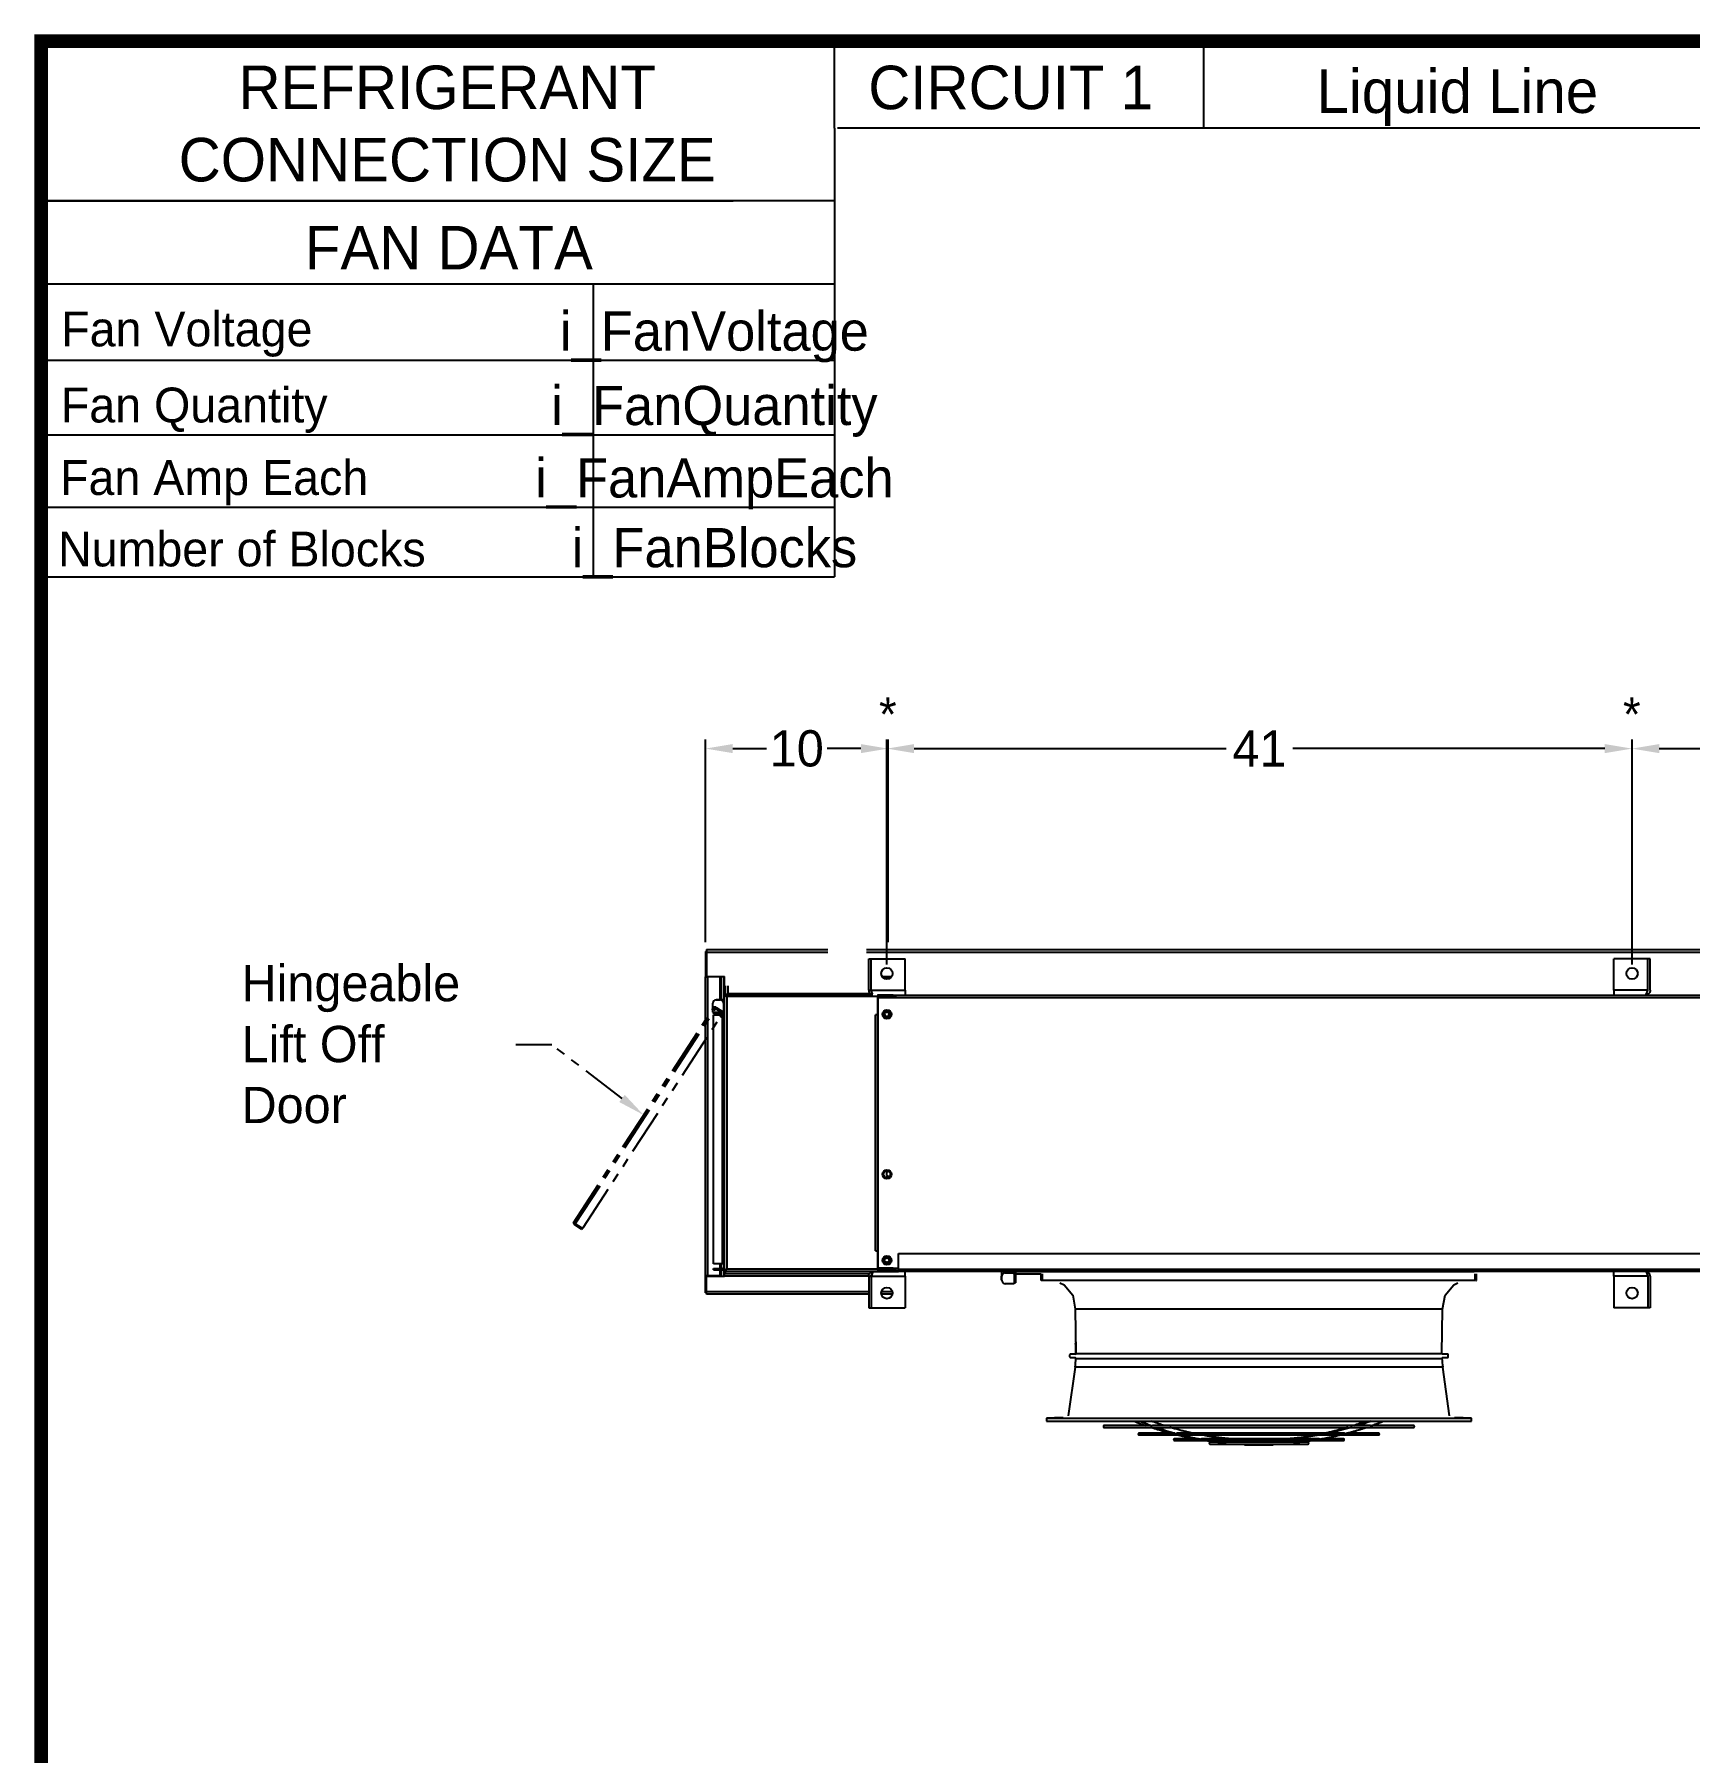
# Model space of a CAD drawing. Header units: inches. Extents: x 908 to 1218, y 494 to 690.
# Drawn here: x 912.7 to 1003.9, y 591.9 to 686.6 of the extents above; entities that cross this region are included whole.
import ezdxf
from ezdxf.enums import TextEntityAlignment as Align

# ---------------------------------------------------------------- set-up
doc = ezdxf.new("R2010")
doc.units = ezdxf.units.IN
doc.header["$MEASUREMENT"] = 0
doc.header["$PDSIZE"] = -1
doc.linetypes.add('PHANTOM', pattern=[0.5, 0.25, -0.05, 0.05, -0.05, 0.05, -0.05])
for name, color, linetype in [('C1EFD', 7, 'Continuous'), ('C1RC', 7, 'Continuous'), ('Hingeable', 7, 'PHANTOM')]:
    doc.layers.add(name, color=color, linetype=linetype)
doc.dimstyles.new('RAE Solutions', dxfattribs={"dimtxt": 2, "dimasz": 1.5, "dimexe": 0.5, "dimexo": 0.5, "dimgap": 0.5, "dimtad": 0, "dimtih": 1, "dimtoh": 1, "dimdec": 3, "dimrnd": 0.125, "dimzin": 1, "dimdsep": 46, "dimlunit": 5, "dimtxsty": 'Standard', "dimcen": 0.09, "dimadec": 0, "dimazin": 0, "dimtfac": 1, "dimtdec": 3, "dimtofl": 0, "dimtmove": 0, "dimatfit": 3, "dimfxl": 1, "dimtolj": 1, "dimtzin": 1, "dimarcsym": 0})

# ---------------------------------------------------------------- blocks, each defined once
blk = doc.blocks.new('*D206')
at = {"color": 0, "lineweight": -2}
for p, q in [((949.653, 636.556), (949.653, 647.733)), ((951.153, 647.233), (953.016, 647.233)), ((958.212, 647.233), (956.349, 647.233)), ((959.712, 636.556), (959.712, 647.733))]:
    blk.add_line(p, q, dxfattribs=at)
at = {"color": 0}
for points in [[(951.153, 647.483), (951.153, 646.983), (949.653, 647.233)], [(958.212, 647.483), (958.212, 646.983), (959.712, 647.233)]]:
    blk.add_solid(points, dxfattribs=at)
at = {"layer": 'Defpoints', "color": 0}
for p in [(959.712, 647.233), (949.653, 636.056), (959.712, 636.056)]:
    blk.add_point(p, dxfattribs=at)
at = {"color": 0, "insert": (954.682, 647.233), "char_height": 2, "attachment_point": 5}
blk.add_mtext('\\A1;10', dxfattribs=at)
blk = doc.blocks.new('*D207')
at = {"color": 0, "lineweight": -2}
for p, q in [((959.648, 635.337), (959.648, 647.733)), ((961.148, 647.233), (978.346, 647.233)), ((999.211, 647.233), (982.013, 647.233)), ((1000.711, 635.337), (1000.711, 647.733))]:
    blk.add_line(p, q, dxfattribs=at)
at = {"color": 0}
for points in [[(961.148, 647.483), (961.148, 646.983), (959.648, 647.233)], [(999.211, 647.483), (999.211, 646.983), (1000.711, 647.233)]]:
    blk.add_solid(points, dxfattribs=at)
at = {"layer": 'Defpoints', "color": 0}
for p in [(1000.711, 647.233), (959.648, 634.837), (1000.711, 634.837)]:
    blk.add_point(p, dxfattribs=at)
at = {"color": 0, "insert": (980.18, 647.233), "char_height": 2, "attachment_point": 5}
blk.add_mtext('\\A1;41', dxfattribs=at)
blk = doc.blocks.new('*D208')
at = {"color": 0, "lineweight": -2}
for p, q in [((1000.711, 635.337), (1000.711, 647.733)), ((1002.211, 647.233), (1018.711, 647.233)), ((1039.211, 647.233), (1022.711, 647.233)), ((1040.711, 635.337), (1040.711, 647.733))]:
    blk.add_line(p, q, dxfattribs=at)
at = {"color": 0}
for points in [[(1002.211, 647.483), (1002.211, 646.983), (1000.711, 647.233)], [(1039.211, 647.483), (1039.211, 646.983), (1040.711, 647.233)]]:
    blk.add_solid(points, dxfattribs=at)
at = {"layer": 'Defpoints', "color": 0}
for p in [(1040.711, 647.233), (1000.711, 634.837), (1040.711, 634.837)]:
    blk.add_point(p, dxfattribs=at)
at = {"color": 0, "insert": (1020.711, 647.233), "char_height": 2, "attachment_point": 5}
blk.add_mtext('\\A1;40', dxfattribs=at)

msp = doc.modelspace()

# ---------------------------------------------------------------- linework, layer by layer
at = {"linetype": 'Continuous', "lineweight": 25}
for p, q in [((949.6529, 636.0558), (949.6529, 634.6495)), ((949.6529, 636.0558), (949.7029, 636.0558)), ((949.7029, 636.161), (949.7029, 636.004)), ((949.7029, 636.161), (956.3979, 636.161)), ((949.7029, 636.004), (949.7029, 634.6635)), ((949.7029, 636.004), (956.3979, 636.004)), ((958.5229, 636.161), (1081.7739, 636.161)), ((958.5229, 636.004), (1081.7739, 636.004)), ((958.6484, 633.9135), (958.6484, 635.6495)), ((958.6484, 635.6495), (958.7784, 635.6495)), ((958.7784, 633.9135), (958.7784, 635.6495)), ((958.7855, 635.6495), (960.6484, 635.6495)), ((958.7855, 633.9135), (958.7855, 635.6495)), ((960.6484, 633.9135), (960.6484, 635.6495)), ((999.7109, 633.9135), (999.7109, 635.6495)), ((1001.5739, 635.6495), (999.7109, 635.6495)), ((1001.5739, 633.9135), (1001.5739, 635.6495)), ((1001.7109, 635.6495), (1001.5809, 635.6495)), ((1001.5809, 633.9135), (1001.5809, 635.6495)), ((1001.7109, 633.9135), (1001.7109, 635.6495)), ((949.6529, 618.1808), (949.6529, 634.6495)), ((949.6529, 634.6495), (949.7859, 634.6495)), ((949.7029, 634.6495), (949.7029, 634.6635)), ((949.7029, 634.6635), (950.7029, 634.6635)), ((949.7529, 634.6635), (949.7529, 634.6495)), ((949.7606, 634.6495), (949.7606, 634.6635)), ((949.7859, 618.1808), (949.7859, 634.6495)), ((950.4654, 634.6495), (949.7859, 634.6495)), ((949.8936, 634.6495), (949.8936, 634.6635)), ((950.4654, 633.389), (950.4654, 634.6495)), ((950.5106, 633.389), (950.5106, 634.6635)), ((950.6436, 634.6635), (950.6436, 633.389)), ((950.7029, 634.5525), (950.7029, 634.6635)), ((950.7029, 634.1566), (950.7029, 634.5525)), ((958.7784, 634.6635), (958.7855, 634.6635)), ((958.7784, 634.5525), (958.7855, 634.5525)), ((959.3885, 634.6635), (959.9084, 634.6635)), ((959.5191, 634.5525), (959.7778, 634.5525)), ((950.6917, 618.4753), (950.6917, 633.6362)), ((950.6917, 633.6362), (950.7417, 633.6362)), ((950.7266, 634.1566), (950.7266, 633.6362)), ((950.7488, 633.6933), (958.8676, 633.6933)), ((950.7488, 633.6933), (950.7488, 633.6433)), ((950.8747, 634.1566), (950.8747, 633.72)), ((950.8747, 633.72), (950.8747, 633.6933)), ((958.7369, 633.72), (950.8747, 633.72)), ((958.6484, 633.9135), (958.7784, 633.9135)), ((958.7784, 634.1566), (958.7855, 634.1566)), ((958.7855, 633.9135), (960.6484, 633.9135)), ((959.1477, 633.6867), (959.1477, 633.5603)), ((959.1477, 633.6495), (960.1484, 633.6495)), ((959.9917, 633.637), (959.1477, 633.637)), ((959.1479, 633.6495), (959.1479, 633.637)), ((959.9917, 633.587), (959.9917, 633.637)), ((960.1484, 633.5165), (960.1484, 633.6495)), ((960.1484, 633.6495), (1080.1484, 633.6495)), ((960.6484, 633.9135), (960.6484, 633.6495)), ((1001.5739, 633.9135), (999.7109, 633.9135)), ((999.7109, 633.9135), (999.7109, 633.6495)), ((950.0537, 632.701), (950.0537, 633.201)), ((950.1007, 632.701), (950.0537, 632.701)), ((950.1007, 632.701), (950.5797, 632.701)), ((950.1007, 632.638), (950.1007, 632.701)), ((950.2412, 633.3885), (950.4602, 633.3885)), ((950.6917, 633.389), (950.2417, 633.389)), ((950.5797, 632.638), (950.5797, 632.701)), ((950.6477, 632.701), (950.5797, 632.701)), ((950.6436, 632.701), (950.6436, 632.6863)), ((950.6477, 633.201), (950.6477, 632.701)), ((950.6477, 632.795), (950.6917, 632.795)), ((959.1477, 633.5603), (950.8247, 633.5603)), ((950.8247, 633.5603), (950.8247, 618.5513)), ((959.1484, 633.587), (959.1477, 633.587)), ((959.1477, 632.5603), (959.1477, 633.5603)), ((959.1479, 633.587), (959.1479, 633.5169)), ((959.1479, 618.5946), (959.1479, 633.5169)), ((959.9917, 633.5169), (959.1479, 633.5169)), ((959.1484, 633.587), (959.1484, 633.524)), ((959.9917, 633.587), (959.1484, 633.587)), ((959.9917, 633.524), (959.1484, 633.524)), ((959.1484, 633.5165), (959.1484, 618.595)), ((959.1484, 633.5165), (960.1484, 633.5165)), ((959.9917, 633.587), (959.9917, 633.524)), ((959.9917, 633.5165), (959.9917, 633.5169)), ((960.1484, 633.5165), (1080.1484, 633.5165)), ((950.1007, 632.638), (950.5797, 632.638)), ((950.1007, 618.826), (950.1007, 632.555)), ((950.1007, 632.555), (950.5797, 632.555)), ((950.4654, 632.555), (950.4654, 632.638)), ((950.5106, 632.555), (950.5106, 632.638)), ((950.5797, 618.826), (950.5797, 632.555)), ((950.5797, 632.555), (950.6917, 632.555)), ((950.6436, 632.608), (950.6436, 632.555)), ((959.1477, 632.5603), (959.0147, 632.5603)), ((959.0147, 619.5513), (959.0147, 632.5603)), ((959.1477, 632.5603), (959.1477, 619.5513)), ((959.0147, 619.5513), (959.1477, 619.5513)), ((959.1477, 618.5513), (959.1477, 619.5513)), ((960.2814, 619.412), (1080.0154, 619.412)), ((960.2814, 618.545), (960.2814, 619.412)), ((950.5797, 618.826), (950.1007, 618.826)), ((950.1007, 618.513), (950.1007, 618.576)), ((950.1007, 618.576), (950.5797, 618.576)), ((950.1007, 618.513), (950.5797, 618.513)), ((950.4654, 618.576), (950.4654, 618.826)), ((950.4654, 618.1808), (950.4654, 618.513)), ((950.5106, 618.576), (950.5106, 618.826)), ((950.5106, 618.154), (950.5106, 618.513)), ((950.6917, 618.826), (950.5797, 618.826)), ((950.5797, 618.576), (950.5797, 618.513)), ((950.6436, 618.826), (950.6436, 618.606)), ((950.6436, 618.5277), (950.6436, 618.154)), ((950.6627, 618.576), (950.6627, 618.826)), ((950.6917, 618.576), (950.6627, 618.576)), ((950.6917, 618.4753), (950.7417, 618.4753)), ((950.7266, 618.4753), (950.7266, 618.287)), ((950.7488, 618.4183), (950.7488, 618.4683)), ((950.8247, 618.5513), (959.1477, 618.5513)), ((959.1477, 618.5513), (959.1477, 618.4183)), ((959.1477, 618.5245), (959.1484, 618.5245)), ((959.1477, 618.4745), (959.9917, 618.4745)), ((959.1479, 618.5245), (959.1479, 618.5946)), ((959.9917, 618.5946), (959.1479, 618.5946)), ((959.1484, 618.595), (960.1484, 618.595)), ((959.1484, 618.5245), (959.1484, 618.5875)), ((959.9917, 618.5875), (959.1484, 618.5875)), ((959.9917, 618.5245), (959.1484, 618.5245)), ((959.2939, 618.5946), (959.2939, 618.5875)), ((959.9999, 618.595), (959.9917, 618.5946)), ((959.9917, 618.5946), (959.9917, 618.595)), ((959.9917, 618.5245), (959.9917, 618.5875)), ((959.9917, 618.5245), (959.9917, 618.4745)), ((960.1484, 618.477), (959.9917, 618.477)), ((960.1484, 618.462), (960.1484, 618.595)), ((960.1484, 618.595), (960.2814, 618.595)), ((960.1484, 618.462), (960.2814, 618.462)), ((960.2814, 618.545), (1080.0154, 618.545)), ((960.2814, 618.412), (960.2814, 618.545)), ((949.7859, 618.1808), (949.6529, 618.1808)), ((949.6529, 617.2433), (949.6529, 618.1808)), ((949.7029, 618.154), (949.7029, 618.1808)), ((949.7029, 618.154), (950.7029, 618.154)), ((949.7029, 617.295), (949.7029, 618.154)), ((949.7529, 618.1808), (949.7529, 618.154)), ((949.7606, 618.154), (949.7606, 618.1808)), ((950.4654, 618.1808), (949.7859, 618.1808)), ((949.8936, 618.154), (949.8936, 618.1808)), ((950.7029, 618.154), (950.7029, 618.287)), ((958.6905, 618.287), (950.7029, 618.287)), ((958.6494, 618.154), (950.7029, 618.154)), ((959.1477, 618.4183), (950.7488, 618.4183)), ((958.6484, 618.148), (958.7784, 618.148)), ((958.6484, 618.148), (958.6484, 616.412)), ((958.7784, 618.148), (958.7784, 616.412)), ((958.7874, 618.154), (958.7793, 618.154)), ((958.7855, 618.148), (960.6484, 618.148)), ((958.7855, 618.148), (958.7855, 616.412)), ((958.9124, 618.412), (960.2814, 618.412)), ((1080.0154, 618.412), (960.2814, 618.412)), ((960.6484, 618.148), (960.6484, 618.412)), ((960.6484, 618.148), (960.6484, 616.412)), ((965.9677, 617.9275), (965.9677, 618.1465)), ((965.9677, 618.1465), (965.9777, 618.1465)), ((965.9677, 617.9275), (965.9777, 617.9275)), ((965.9772, 618.1465), (965.9772, 618.412)), ((965.9777, 617.9275), (965.9777, 618.1465)), ((966.1652, 618.334), (966.6652, 618.334)), ((966.6652, 617.74), (966.1652, 617.74)), ((966.5712, 618.412), (966.5712, 618.334)), ((966.6652, 618.334), (966.6652, 618.266)), ((966.6686, 618.287), (966.6652, 618.287)), ((966.6652, 618.266), (966.7282, 618.266)), ((966.6652, 618.266), (966.6652, 617.787)), ((966.6652, 617.787), (966.6652, 617.74)), ((966.6652, 617.787), (966.7282, 617.787)), ((966.7282, 618.266), (966.7282, 617.787)), ((966.7353, 618.154), (966.7282, 618.154)), ((966.7368, 618.287), (966.7313, 618.287)), ((966.7353, 618.266), (966.7353, 617.787)), ((968.1484, 618.266), (966.7353, 618.266)), ((968.1484, 617.912), (968.1484, 618.279)), ((968.1984, 617.912), (968.1484, 617.912)), ((968.1984, 618.279), (968.1984, 617.912)), ((968.2263, 617.912), (968.2263, 618.279)), ((992.0706, 617.912), (968.2263, 617.912)), ((969.1844, 617.787), (969.4134, 617.6748)), ((969.4134, 617.6748), (969.8862, 617.1161)), ((990.4107, 617.1161), (990.8835, 617.6748)), ((990.8835, 617.6748), (991.1125, 617.787)), ((992.0706, 617.912), (992.0706, 618.279)), ((992.0984, 618.279), (992.0984, 617.912)), ((992.0984, 617.912), (992.1484, 617.912)), ((992.1484, 617.912), (992.1484, 618.279)), ((999.7109, 618.148), (999.7109, 618.412)), ((1001.5739, 618.148), (999.7109, 618.148)), ((999.7109, 618.148), (999.7109, 616.412)), ((1001.5739, 618.148), (1001.5739, 616.412)), ((1001.5809, 618.148), (1001.5809, 616.412)), ((1001.7109, 618.148), (1001.7109, 616.412)), ((949.7029, 617.2433), (949.6529, 617.2433)), ((949.7029, 617.162), (949.7029, 617.295)), ((958.6484, 617.295), (949.7029, 617.295)), ((958.6484, 617.162), (949.7029, 617.162)), ((958.7855, 617.295), (958.7784, 617.295)), ((958.7855, 617.162), (958.7784, 617.162)), ((959.9546, 617.162), (959.3423, 617.162)), ((959.9529, 617.295), (959.344, 617.295)), ((969.8862, 617.1161), (970.0303, 616.3308)), ((990.2666, 616.3308), (990.4107, 617.1161)), ((958.6484, 616.412), (958.7784, 616.412)), ((958.7855, 616.412), (960.6484, 616.412)), ((970.0303, 616.3308), (970.0642, 613.9001)), ((990.2666, 616.3308), (970.0303, 616.3308)), ((990.2327, 613.9001), (990.2666, 616.3308)), ((1001.5739, 616.412), (999.7109, 616.412)), ((1001.7109, 616.412), (1001.5809, 616.412)), ((969.7154, 613.816), (969.7154, 613.7087)), ((970.0255, 613.8601), (969.7541, 613.8554)), ((970.0397, 614.4031), (970.0467, 614.4304)), ((970.0572, 614.4031), (970.0397, 614.4031)), ((970.0397, 614.4031), (970.0447, 614.4005)), ((970.0397, 613.9091), (970.0447, 613.9117)), ((970.0641, 613.9091), (970.0397, 613.9091)), ((970.0397, 613.9091), (970.0467, 613.8818)), ((970.0467, 614.4304), (970.0447, 614.4005)), ((970.0447, 614.4005), (970.0573, 614.3965)), ((970.0447, 613.9117), (970.0639, 613.9179)), ((970.0467, 613.8818), (970.0447, 613.9117)), ((970.0554, 614.5331), (970.0467, 614.4304)), ((970.0467, 614.4304), (970.0564, 614.4597)), ((970.0467, 613.8818), (970.0506, 613.87)), ((970.0467, 613.8818), (970.0478, 613.8675)), ((970.0642, 613.9001), (990.2327, 613.9001)), ((990.5428, 613.8554), (990.2714, 613.8601)), ((990.5815, 613.7087), (990.5815, 613.816)), ((970.0168, 613.144), (969.6392, 610.4568)), ((969.7541, 613.6693), (970.0218, 613.6647)), ((990.2801, 613.144), (970.0168, 613.144)), ((970.0604, 613.6237), (990.2365, 613.6237)), ((990.2751, 613.6647), (990.5428, 613.6693)), ((990.6577, 610.4568), (990.2801, 613.144)), ((968.8886, 610.344), (968.4358, 610.3361)), ((968.4358, 610.3361), (968.4389, 610.16)), ((968.4358, 610.3361), (991.861, 610.3361)), ((974.1991, 609.9209), (971.6273, 609.9209)), ((986.2643, 609.9209), (974.3074, 609.9209)), ((988.6696, 609.9209), (986.3739, 609.9209)), ((990.3079, 610.1575), (990.3079, 610.16)), ((990.3883, 610.1574), (990.3883, 610.16)), ((990.468, 610.1575), (990.468, 610.16)), ((990.4772, 610.16), (990.4772, 610.1575)), ((990.5479, 610.1574), (990.5479, 610.16)), ((990.6306, 610.16), (990.6306, 610.1575)), ((991.861, 610.3361), (991.4083, 610.344)), ((991.858, 610.16), (991.861, 610.3361)), ((971.6273, 609.8225), (988.6696, 609.8225)), ((975.512, 609.4996), (973.5499, 609.4996)), ((973.5499, 609.4012), (986.747, 609.4012)), ((976.8286, 609.192), (975.4939, 609.192)), ((975.4939, 609.0936), (984.803, 609.0936)), ((984.874, 609.4996), (975.6366, 609.4996)), ((983.4684, 609.192), (976.9798, 609.192)), ((978.1228, 608.9991), (977.4527, 608.9991)), ((982.052, 608.9991), (978.3333, 608.9991)), ((982.8442, 608.9991), (982.2836, 608.9991)), ((984.803, 609.192), (983.6217, 609.192)), ((986.747, 609.4996), (984.9975, 609.4996)), ((977.4527, 608.9006), (982.8442, 608.9006)), ((979.361, 608.9002), (979.361, 608.8608)), ((979.361, 608.9002), (980.9358, 608.9002)), ((979.361, 608.8608), (980.9358, 608.8608)), ((980.9358, 608.8608), (980.9358, 608.9002))]:
    msp.add_line(p, q, dxfattribs=at)
msp.add_line((965.9772, 618.412), (992.0154, 618.412))
at = {"const_width": 0.7526}
msp.add_lwpolyline([(913.0442, 498.0702), (1214.0906, 498.0702), (1214.0906, 686.2242), (913.0442, 686.2242), (913.0442, 498.0702)], dxfattribs=at)
at = {"linetype": 'Continuous', "lineweight": 25, "flags": 128}
for points in [[(950.8247, 633.5603), (950.8247, 633.5603)], [(950.8247, 618.5513), (950.8247, 618.5513)]]:
    msp.add_lwpolyline(points, dxfattribs=at)
at = {"linetype": 'Continuous', "lineweight": 25}
for centre, radius in [((959.6484, 634.837), 0.3125), ((1000.7109, 634.837), 0.3125), ((959.6484, 632.587), 0.25), ((959.6484, 632.587), 0.1875), ((959.6484, 632.587), 0.125), ((959.6484, 623.7745), 0.25), ((959.6484, 623.7745), 0.1875), ((959.6484, 619.0245), 0.25), ((959.6484, 619.0245), 0.1875), ((959.6484, 619.0395), 0.125), ((959.6484, 617.2245), 0.3125), ((1000.7109, 617.2245), 0.3125)]:
    msp.add_circle(centre, radius, dxfattribs=at)
for centre, radius, start, end in [((950.2412, 633.201), 0.1875, 90, 180), ((950.2417, 633.2015), 0.1875, 90, 135.068267), ((950.4602, 633.201), 0.1875, 0, 90), ((950.5797, 632.555), 0.146, 39.903739, 90), ((950.2154, 632.6495), 0.0995, 186.636958, 251.75908), ((950.2154, 632.6495), 0.0995, 288.24092, 353.363042), ((950.5797, 632.555), 0.083, 0, 90), ((959.6484, 632.602), 0.125, 183.439813, 356.560187), ((959.7422, 623.79), 0.125, 73.185592, 305.579598), ((950.5797, 618.659), 0.083, 270, 0), ((950.5797, 618.659), 0.146, 270, 320.096261), ((960.2814, 618.545), 0.133, 218.613238, 270), ((966.1647, 617.9275), 0.1875, 180, 270), ((966.1652, 618.1465), 0.1875, 90, 180), ((966.1652, 617.9275), 0.1875, 180, 270), ((969.7547, 613.816), 0.0394, 91, 180), ((969.7547, 613.7087), 0.0394, 180, 269), ((970.0248, 613.8995), 0.0394, 271, 0.798635), ((973.9299, 614.1561), 3.8929, 176.39995, 183.60005), ((990.2721, 613.8995), 0.0394, 179.201365, 269), ((990.5421, 613.816), 0.0394, 0, 89), ((990.5421, 613.7087), 0.0394, 271, 0), ((965.1435, 613.8289), 4.9213, 352, 357.610221), ((970.0211, 613.6253), 0.0394, 357.610221, 89), ((990.2758, 613.6253), 0.0394, 91, 182.389779), ((995.1534, 613.8289), 4.9213, 182.389779, 188), ((971.6273, 609.8717), 0.0492, 90, 270), ((988.6696, 609.8717), 0.0492, 270, 90), ((973.5499, 609.4504), 0.0492, 90, 270), ((975.4939, 609.1428), 0.0492, 90, 270), ((977.4527, 608.9499), 0.0492, 90, 270), ((982.8442, 608.9499), 0.0492, 270, 90), ((984.803, 609.1428), 0.0492, 270, 90), ((986.747, 609.4504), 0.0492, 270, 90)]:
    msp.add_arc(centre, radius, start, end, dxfattribs=at)
for points, knots in [([(950.6917, 633.6362), (950.6926, 633.6351), (950.6943, 633.6331), (950.7065, 633.6278), (950.722, 633.6211), (950.7432, 633.6102), (950.776, 633.5893), (950.8064, 633.5712), (950.8247, 633.5603)], [0, 0, 0, 0, 0.1570937, 0.2974345, 0.4217231, 0.5309915, 0.7167197, 1, 1, 1, 1]), ([(950.7417, 633.6362), (950.7423, 633.6351), (950.7433, 633.6331), (950.751, 633.6277), (950.7608, 633.6209), (950.7743, 633.6098), (950.7947, 633.589), (950.8133, 633.5711), (950.8247, 633.5603)], [0, 0, 0, 0, 0.1438783, 0.2741172, 0.392286, 0.5004923, 0.6949802, 1, 1, 1, 1]), ([(950.8247, 633.5603), (950.8158, 633.5749), (950.7965, 633.6067), (950.7714, 633.6473), (950.7563, 633.6773), (950.7501, 633.6914), (950.7491, 633.6927), (950.7488, 633.6933)], [0, 0, 0, 0, 0.2277363, 0.4962021, 0.6892004, 0.8824379, 1, 1, 1, 1]), ([(950.8247, 633.5603), (950.8126, 633.5727), (950.7927, 633.5931), (950.7689, 633.6175), (950.7559, 633.6339), (950.7501, 633.6422), (950.7491, 633.643), (950.7488, 633.6433)], [0, 0, 0, 0, 0.3356221, 0.5506471, 0.7242724, 0.8985468, 1, 1, 1, 1]), ([(958.6484, 633.9135), (958.651, 633.8855), (958.6561, 633.8296), (958.6967, 633.7564), (958.7372, 633.7097), (958.7657, 633.6958), (958.7708, 633.6933)], [0, 0, 0, 0, 0.3077552, 0.6156747, 0.930549, 1, 1, 1, 1]), ([(958.7784, 633.9135), (958.7795, 633.9008), (958.7817, 633.8755), (958.7957, 633.8445), (958.8082, 633.8306), (958.8134, 633.8247)], [0, 0, 0, 0, 0.3672053, 0.7336714, 1, 1, 1, 1]), ([(958.8676, 633.6933), (958.8614, 633.7035), (958.8446, 633.7311), (958.8172, 633.8107), (958.7961, 633.8793), (958.7855, 633.9135)], [0, 0, 0, 0, 0.2268035, 0.6134037, 1, 1, 1, 1]), ([(1001.4469, 633.6495), (1001.4575, 633.6535), (1001.4787, 633.6614), (1001.5104, 633.7225), (1001.5421, 633.8097), (1001.5633, 633.8789), (1001.5739, 633.9135)], [0, 0, 0, 0, 0.2499999, 0.5000007, 0.7499993, 1, 1, 1, 1]), ([(1001.7109, 633.9135), (1001.7084, 633.8856), (1001.7032, 633.8299), (1001.6632, 633.7551), (1001.6047, 633.6967), (1001.5305, 633.6573), (1001.4752, 633.6521), (1001.4469, 633.6495)], [0, 0, 0, 0, 0.1907776, 0.381661, 0.5768535, 0.7838767, 1, 1, 1, 1]), ([(960.1189, 633.5165), (960.1148, 633.524), (960.1033, 633.545), (960.0672, 633.57), (960.0267, 633.5853), (960.0006, 633.5866), (959.9917, 633.587)], [0, 0, 0, 0, 0.1807505, 0.5061596, 0.8322037, 1, 1, 1, 1]), ([(960.0256, 633.5165), (960.0196, 633.519), (960.0089, 633.5234), (959.9969, 633.5238), (959.9917, 633.524)], [0, 0, 0, 0, 0.56461137, 1, 1, 1, 1]), ([(950.8247, 618.5513), (950.8101, 618.5424), (950.7783, 618.5231), (950.7377, 618.498), (950.7077, 618.4829), (950.6936, 618.4767), (950.6922, 618.4757), (950.6917, 618.4753)], [0, 0, 0, 0, 0.2277354, 0.4961981, 0.6891981, 0.8824378, 1, 1, 1, 1]), ([(950.8247, 618.5513), (950.8122, 618.5391), (950.7918, 618.5193), (950.7674, 618.4954), (950.7511, 618.4825), (950.7428, 618.4766), (950.742, 618.4757), (950.7417, 618.4753)], [0, 0, 0, 0, 0.3356209, 0.5506463, 0.7242648, 0.8985485, 1, 1, 1, 1]), ([(950.7488, 618.4683), (950.7493, 618.4687), (950.7502, 618.4696), (950.7551, 618.4764), (950.7626, 618.4861), (950.7749, 618.5003), (950.796, 618.5217), (950.814, 618.5403), (950.8247, 618.5513)], [0, 0, 0, 0, 0.1272914, 0.2513276, 0.3747964, 0.5004322, 0.7039161, 1, 1, 1, 1]), ([(950.7488, 618.4183), (950.7492, 618.419), (950.7502, 618.4204), (950.755, 618.4312), (950.7624, 618.4465), (950.7745, 618.4689), (950.7956, 618.5033), (950.8139, 618.5335), (950.8247, 618.5513)], [0, 0, 0, 0, 0.1398597, 0.2740293, 0.4037366, 0.5303409, 0.7251826, 1, 1, 1, 1]), ([(959.9917, 618.5875), (960.0005, 618.588), (960.0148, 618.5889), (960.0268, 618.5949), (960.0313, 618.5972)], [0, 0, 0, 0, 0.6172031, 1, 1, 1, 1]), ([(959.9917, 618.5245), (960.008, 618.526), (960.0405, 618.5289), (960.0832, 618.5519), (960.1108, 618.5753), (960.1193, 618.5917), (960.121, 618.595)], [0, 0, 0, 0, 0.3043132, 0.6088712, 0.9211559, 1, 1, 1, 1]), ([(950.7029, 618.202), (950.6992, 618.1984), (950.688, 618.1878), (950.6747, 618.1746), (950.6618, 618.1646), (950.6529, 618.159), (950.6457, 618.1547), (950.6443, 618.1531), (950.6436, 618.1523)], [0, 0, 0, 0, 0.1325635, 0.3952203, 0.5255751, 0.6685098, 0.8261126, 1, 1, 1, 1]), ([(950.6589, 618.154), (950.6602, 618.1556), (950.6642, 618.1605), (950.6788, 618.1765), (950.6938, 618.1914), (950.7029, 618.2005)], [0, 0, 0, 0, 0.1611662, 0.483086, 1, 1, 1, 1]), ([(958.6484, 618.148), (958.651, 618.1759), (958.6562, 618.2316), (958.6962, 618.3064), (958.7547, 618.3648), (958.8289, 618.4043), (958.8842, 618.4094), (958.9124, 618.412)], [0, 0, 0, 0, 0.1907789, 0.3816597, 0.5768534, 0.7838764, 1, 1, 1, 1]), ([(958.7784, 618.148), (958.7795, 618.1607), (958.7817, 618.186), (958.7957, 618.217), (958.8082, 618.231), (958.8134, 618.2369)], [0, 0, 0, 0, 0.3672045, 0.73367, 1, 1, 1, 1]), ([(958.9124, 618.412), (958.9019, 618.408), (958.8807, 618.4001), (958.849, 618.3391), (958.8172, 618.2518), (958.7961, 618.1826), (958.7855, 618.148)], [0, 0, 0, 0, 0.2499999, 0.4999986, 0.7500026, 1, 1, 1, 1]), ([(966.6652, 618.266), (966.6666, 618.2816), (966.6696, 618.3128), (966.692, 618.3542), (966.724, 618.3858), (966.7646, 618.4076), (966.795, 618.4105), (966.8112, 618.412)], [0, 0, 0, 0, 0.1911269, 0.3820585, 0.5729919, 0.7736094, 1, 1, 1, 1]), ([(966.7282, 618.266), (966.7288, 618.2742), (966.7298, 618.2887), (966.7363, 618.3007), (966.7391, 618.3059)], [0, 0, 0, 0, 0.567634, 1, 1, 1, 1]), ([(966.8112, 618.412), (966.7995, 618.4093), (966.7801, 618.4048), (966.7544, 618.3743), (966.7436, 618.339), (966.7379, 618.301), (966.7362, 618.2781), (966.7353, 618.266)], [0, 0, 0, 0, 0.3002984, 0.4981942, 0.7181275, 0.8511703, 1, 1, 1, 1]), ([(1001.4469, 618.412), (1001.4575, 618.408), (1001.4787, 618.4001), (1001.5104, 618.3391), (1001.5421, 618.2518), (1001.5633, 618.1826), (1001.5739, 618.148)], [0, 0, 0, 0, 0.2499999, 0.5000002, 0.750001, 1, 1, 1, 1]), ([(1001.7109, 618.148), (1001.7084, 618.1759), (1001.7032, 618.2316), (1001.6632, 618.3064), (1001.6047, 618.3648), (1001.5305, 618.4043), (1001.4752, 618.4094), (1001.4469, 618.412)], [0, 0, 0, 0, 0.1907771, 0.3816601, 0.5768537, 0.7838765, 1, 1, 1, 1]), ([(1001.5809, 618.148), (1001.5798, 618.1607), (1001.5776, 618.186), (1001.5637, 618.217), (1001.5512, 618.231), (1001.546, 618.2369)], [0, 0, 0, 0, 0.3672065, 0.7336708, 1, 1, 1, 1]), ([(968.4389, 610.16), (968.4437, 610.16), (968.4534, 610.16), (968.5314, 610.16), (968.6555, 610.16), (968.8299, 610.16), (969.0524, 610.16), (969.3225, 610.16), (969.639, 610.16), (970.0005, 610.16), (970.4054, 610.16), (970.852, 610.16), (971.3385, 610.16), (971.8626, 610.16), (972.4223, 610.16), (973.015, 610.16), (973.6383, 610.16), (974.2895, 610.16), (974.9658, 610.16), (975.6642, 610.16), (976.3818, 610.16), (977.1156, 610.16), (977.8624, 610.16), (978.619, 610.16), (979.3821, 610.16), (980.1484, 610.16), (980.9148, 610.16), (981.6779, 610.16), (982.4345, 610.16), (983.1813, 610.16), (983.915, 610.16), (984.6327, 610.16), (985.3311, 610.16), (986.0074, 610.16), (986.6586, 610.16), (987.2818, 610.16), (987.8746, 610.16), (988.4342, 610.16), (988.9584, 610.16), (989.4449, 610.16), (989.8915, 610.16), (990.2964, 610.16), (990.6579, 610.16), (990.9744, 610.16), (991.2445, 610.16), (991.467, 610.16), (991.6413, 610.16), (991.7655, 610.16), (991.8435, 610.16), (991.8531, 610.16), (991.858, 610.16)], [0, 0, 0, 0, 0.0208333, 0.0416667, 0.0625, 0.0833333, 0.1041667, 0.125, 0.1458333, 0.1666667, 0.1875, 0.2083334, 0.2291667, 0.25, 0.2708334, 0.2916666, 0.3125, 0.3333333, 0.3541667, 0.375, 0.3958333, 0.4166666, 0.4375001, 0.4583333, 0.4791667, 0.5, 0.5208333, 0.5416667, 0.5625, 0.5833334, 0.6041667, 0.625, 0.6458334, 0.6666667, 0.6875, 0.7083334, 0.7291667, 0.75, 0.7708333, 0.7916667, 0.8125, 0.8333333, 0.8541667, 0.875, 0.8958333, 0.9166667, 0.9375, 0.9583333, 0.9791667, 1, 1, 1, 1]), ([(969.361, 610.3523), (969.3575, 610.3522), (969.3505, 610.3521), (969.2965, 610.3511), (969.2194, 610.3498), (969.1269, 610.3481), (969.0336, 610.3465), (968.9547, 610.3452), (968.8994, 610.3442), (968.8922, 610.3441), (968.8886, 610.344)], [0, 0, 0, 0, 0.1247936, 0.2486431, 0.3721439, 0.4969371, 0.6227234, 0.7484945, 0.8742541, 1, 1, 1, 1]), ([(973.2821, 610.16), (973.3368, 610.1384), (973.5237, 610.0646), (973.7393, 609.9853), (973.9006, 609.9304), (973.9285, 609.9209)], [0, 0, 0, 0, 0.2551692, 0.8714274, 1, 1, 1, 1]), ([(973.585, 610.16), (973.6489, 610.1337), (973.8407, 610.0547), (974.0522, 609.9738), (974.2001, 609.9214), (974.2187, 609.9148)], [0, 0, 0, 0, 0.3037805, 0.9120454, 1, 1, 1, 1]), ([(973.595, 610.16), (973.6264, 610.1469), (973.7506, 610.0951), (973.9656, 610.0117), (974.1496, 609.9436), (974.24, 609.9101)], [0, 0, 0, 0, 0.14679443, 0.58056216, 1, 1, 1, 1]), ([(974.9281, 609.9209), (974.9047, 609.9283), (974.7756, 609.9688), (974.544, 610.0474), (974.3366, 610.1228), (974.2339, 610.16)], [0, 0, 0, 0, 0.1009147, 0.5551046, 1, 1, 1, 1]), ([(974.3087, 609.9208), (974.3081, 609.9208), (974.3036, 609.9211), (974.294, 609.9198), (974.2782, 609.9162), (974.2592, 609.9114), (974.2468, 609.9105), (974.24, 609.9101)], [0, 0, 0, 0, 0.02775, 0.2009137, 0.3724469, 0.6544216, 1, 1, 1, 1]), ([(986.0632, 610.16), (986.0565, 610.1575), (985.9331, 610.1104), (985.7021, 610.0311), (985.4778, 609.9542), (985.3705, 609.9209), (985.3704, 609.9209)], [0, 0, 0, 0, 0.02917, 0.5376936, 0.9996799, 1, 1, 1, 1]), ([(985.375, 609.9209), (985.4276, 609.9375), (985.6169, 609.9971), (985.8488, 610.0766), (986.0273, 610.1438), (986.0704, 610.16)], [0, 0, 0, 0, 0.22608012, 0.81324801, 1, 1, 1, 1]), ([(986.3402, 610.16), (986.2237, 610.1198), (985.9924, 610.0398), (985.7502, 609.9614), (985.6244, 609.9239), (985.6143, 609.9209)], [0, 0, 0, 0, 0.48265126, 0.95842975, 1, 1, 1, 1]), ([(986.3312, 609.9101), (986.3252, 609.9105), (986.3138, 609.9112), (986.2955, 609.9159), (986.2793, 609.9196), (986.2672, 609.9214), (986.2615, 609.9206), (986.2595, 609.9203)], [0, 0, 0, 0, 0.3034773, 0.566962, 0.7484022, 0.9157715, 1, 1, 1, 1]), ([(986.3312, 609.9101), (986.4523, 609.9528), (986.6782, 610.0325), (986.9027, 610.1196), (987.0069, 610.16)], [0, 0, 0, 0, 0.5359077, 1, 1, 1, 1]), ([(986.3509, 609.9142), (986.4905, 609.9633), (986.7123, 610.0413), (986.9324, 610.1279), (987.014, 610.16)], [0, 0, 0, 0, 0.6294566, 1, 1, 1, 1]), ([(991.4083, 610.344), (991.4047, 610.3441), (991.3975, 610.3442), (991.3422, 610.3452), (991.2633, 610.3465), (991.1699, 610.3481), (991.0776, 610.3498), (991.0005, 610.3511), (990.9464, 610.3521), (990.9394, 610.3522), (990.9358, 610.3523)], [0, 0, 0, 0, 0.1257622, 0.2515333, 0.3773205, 0.5031129, 0.6277714, 0.7512091, 0.875094, 1, 1, 1, 1]), ([(974.2161, 609.8225), (974.2173, 609.8221), (974.3343, 609.782), (974.5587, 609.7121), (974.88, 609.6156), (975.1252, 609.5461), (975.2637, 609.5101), (975.3038, 609.4996)], [0, 0, 0, 0, 0.0033163, 0.3252534, 0.6200059, 0.8899545, 1, 1, 1, 1]), ([(974.24, 609.9101), (974.2341, 609.9104), (974.2251, 609.9109), (974.2203, 609.9137), (974.2187, 609.9147)], [0, 0, 0, 0, 0.6572272, 1, 1, 1, 1]), ([(974.4784, 609.8225), (974.4915, 609.8178), (974.6123, 609.7747), (974.829, 609.7042), (975.1189, 609.6134), (975.3538, 609.5441), (975.4933, 609.5057), (975.5463, 609.4912)], [0, 0, 0, 0, 0.0373277, 0.3415904, 0.6100747, 0.8518795, 1, 1, 1, 1]), ([(974.4903, 609.8225), (974.5554, 609.7997), (974.7416, 609.7343), (975.0175, 609.6469), (975.3114, 609.5582), (975.4837, 609.5101), (975.5668, 609.4869)], [0, 0, 0, 0, 0.1823606, 0.5219938, 0.7693971, 1, 1, 1, 1]), ([(976.4971, 609.4996), (976.4317, 609.5138), (976.3036, 609.5417), (976.1072, 609.5882), (975.9013, 609.6393), (975.6756, 609.6987), (975.4547, 609.7598), (975.3089, 609.8035), (975.2453, 609.8225)], [0, 0, 0, 0, 0.1559953, 0.3057262, 0.4694356, 0.6487841, 0.8468714, 1, 1, 1, 1]), ([(975.5462, 609.4909), (975.5463, 609.4908), (975.5493, 609.4885), (975.5576, 609.4871), (975.5655, 609.4869), (975.5668, 609.4869)], [0, 0, 0, 0, 0.0124025, 0.8343247, 1, 1, 1, 1]), ([(975.5668, 609.4869), (975.5731, 609.4873), (975.5849, 609.4881), (975.6034, 609.4931), (975.6189, 609.4974), (975.6292, 609.4993), (975.6365, 609.4998), (975.6395, 609.4993), (975.6412, 609.499)], [0, 0, 0, 0, 0.292607, 0.5470097, 0.7222793, 0.8555869, 0.9202686, 1, 1, 1, 1]), ([(975.6923, 609.4012), (975.7113, 609.3965), (975.8133, 609.3713), (975.9924, 609.3308), (976.2238, 609.2806), (976.4506, 609.2344), (976.6008, 609.2066), (976.6796, 609.192)], [0, 0, 0, 0, 0.0577954, 0.3112715, 0.5451845, 0.7611209, 1, 1, 1, 1]), ([(975.8878, 609.4012), (975.9512, 609.3853), (976.0875, 609.351), (976.289, 609.3044), (976.4848, 609.2614), (976.6586, 609.2254), (976.7913, 609.1991), (976.8663, 609.1851), (976.8902, 609.1807)], [0, 0, 0, 0, 0.1903686, 0.4093739, 0.6037593, 0.7761169, 0.9288109, 1, 1, 1, 1]), ([(975.8918, 609.4012), (975.8934, 609.4008), (975.981, 609.3778), (976.1495, 609.3377), (976.4049, 609.279), (976.656, 609.2257), (976.8266, 609.193), (976.9085, 609.1773)], [0, 0, 0, 0, 0.0047443, 0.2597377, 0.4981117, 0.7590951, 1, 1, 1, 1]), ([(976.8903, 609.1811), (976.8928, 609.1799), (976.8977, 609.1776), (976.905, 609.1774), (976.9085, 609.1773)], [0, 0, 0, 0, 0.5217556, 1, 1, 1, 1]), ([(976.9085, 609.1773), (976.9148, 609.1777), (976.9266, 609.1786), (976.9449, 609.184), (976.9603, 609.1888), (976.9715, 609.1914), (976.9793, 609.1923), (976.9825, 609.1917), (976.9839, 609.1914)], [0, 0, 0, 0, 0.2854407, 0.5338095, 0.7052372, 0.8376962, 0.9321115, 1, 1, 1, 1]), ([(978.5377, 609.192), (978.4823, 609.1968), (978.3506, 609.2083), (978.1467, 609.2296), (977.932, 609.2548), (977.7356, 609.2804), (977.573, 609.3036), (977.4324, 609.325), (977.2992, 609.3463), (977.1485, 609.3716), (977.042, 609.391), (976.9859, 609.4012)], [0, 0, 0, 0, 0.106827, 0.2538652, 0.393264, 0.5213065, 0.6332717, 0.7078537, 0.7934049, 0.8912396, 1, 1, 1, 1]), ([(978.5558, 609.192), (978.5204, 609.1949), (978.4178, 609.2032), (978.2408, 609.2207), (978.0162, 609.2452), (977.7664, 609.2766), (977.5115, 609.3125), (977.3396, 609.3403), (977.26, 609.3531)], [0, 0, 0, 0, 0.0816516, 0.2369362, 0.4093109, 0.6011102, 0.8152531, 1, 1, 1, 1]), ([(977.2746, 609.0936), (977.3136, 609.0877), (977.4134, 609.0729), (977.5684, 609.052), (977.7346, 609.031), (977.8827, 609.0136), (977.9758, 609.0037), (978.0186, 608.9991)], [0, 0, 0, 0, 0.1574629, 0.4029133, 0.6253461, 0.8273997, 1, 1, 1, 1]), ([(977.3995, 609.0936), (977.442, 609.0868), (977.5655, 609.0672), (977.7753, 609.0384), (978.0198, 609.0076), (978.1832, 608.9904), (978.2604, 608.9822)], [0, 0, 0, 0, 0.148459, 0.4313257, 0.7313798, 1, 1, 1, 1]), ([(977.4049, 609.0936), (977.4447, 609.0871), (977.6247, 609.0579), (977.9043, 609.0212), (978.1443, 608.9965), (978.2436, 608.9863)], [0, 0, 0, 0, 0.1425303, 0.645365, 1, 1, 1, 1]), ([(978.2604, 608.9822), (978.2667, 608.9827), (978.2785, 608.9836), (978.2966, 608.9894), (978.312, 608.9948), (978.3239, 608.9981), (978.332, 608.9995), (978.335, 608.9989), (978.3357, 608.9987)], [0, 0, 0, 0, 0.28347557, 0.53094151, 0.70246405, 0.83507072, 0.96055143, 1, 1, 1, 1]), ([(979.96, 608.9991), (979.9609, 609.01), (979.9629, 609.0341), (979.9559, 609.068), (979.9455, 609.086), (979.9411, 609.0936)], [0, 0, 0, 0, 0.3232509, 0.7134492, 1, 1, 1, 1]), ([(980.3369, 608.9991), (980.336, 609.01), (980.334, 609.0341), (980.3409, 609.068), (980.3514, 609.086), (980.3558, 609.0936)], [0, 0, 0, 0, 0.3232497, 0.7134487, 1, 1, 1, 1]), ([(980.3716, 609.0936), (980.3689, 609.0895), (980.3597, 609.0759), (980.3527, 609.0447), (980.3496, 609.0155), (980.3527, 609.001), (980.3531, 608.9991)], [0, 0, 0, 0, 0.16533729, 0.55364192, 0.94181843, 1, 1, 1, 1]), ([(981.7411, 609.192), (981.7765, 609.1949), (981.879, 609.2032), (982.0561, 609.2207), (982.2807, 609.2452), (982.5305, 609.2765), (982.7859, 609.3127), (983.0461, 609.3543), (983.2172, 609.3831), (983.3079, 609.4006), (983.3112, 609.4012)], [0, 0, 0, 0, 0.0673434, 0.1954166, 0.3375852, 0.4957744, 0.6723918, 0.8258233, 0.9936812, 1, 1, 1, 1]), ([(983.4551, 609.4012), (983.4158, 609.3941), (983.2867, 609.371), (983.0749, 609.3376), (982.8076, 609.2986), (982.5451, 609.2646), (982.2886, 609.2352), (982.0583, 609.2124), (981.9044, 609.1985), (981.8268, 609.1926), (981.8181, 609.192)], [0, 0, 0, 0, 0.0722352, 0.2376766, 0.3887453, 0.5628004, 0.7185449, 0.858352, 0.9841316, 1, 1, 1, 1]), ([(983.4587, 609.4012), (983.3955, 609.3901), (983.2587, 609.3661), (983.0553, 609.3341), (982.8549, 609.3047), (982.6736, 609.2802), (982.5092, 609.2596), (982.3599, 609.2423), (982.1938, 609.2244), (982.0209, 609.2074), (981.8932, 609.1967), (981.8368, 609.192)], [0, 0, 0, 0, 0.1173272, 0.2537855, 0.3769388, 0.488294, 0.589206, 0.680874, 0.7643265, 0.89598, 1, 1, 1, 1]), ([(982.0473, 608.9985), (982.0475, 608.9986), (982.0487, 608.9991), (982.0536, 608.9991), (982.0617, 608.9982), (982.0742, 608.9946), (982.0899, 608.9891), (982.1076, 608.9834), (982.1187, 608.9826), (982.1242, 608.9822)], [0, 0, 0, 0, 0.0165709, 0.0751265, 0.1995839, 0.3231784, 0.4968868, 0.7489432, 1, 1, 1, 1]), ([(982.1242, 608.9822), (982.1922, 608.989), (982.3347, 609.0034), (982.5593, 609.0293), (982.7861, 609.0587), (982.9449, 609.0806), (983.0216, 609.0925), (983.0281, 609.0936)], [0, 0, 0, 0, 0.2252491, 0.4725727, 0.7448135, 0.9783224, 1, 1, 1, 1]), ([(982.1404, 608.9854), (982.1835, 608.9895), (982.2724, 608.9981), (982.4113, 609.0134), (982.5623, 609.031), (982.7285, 609.052), (982.8835, 609.0729), (982.9833, 609.0877), (983.0222, 609.0936)], [0, 0, 0, 0, 0.14654768, 0.30178075, 0.47228808, 0.65999293, 0.86712149, 1, 1, 1, 1]), ([(983.4662, 609.1917), (983.467, 609.1918), (983.4708, 609.1923), (983.4795, 609.1909), (983.4928, 609.1875), (983.5099, 609.1819), (983.5259, 609.1779), (983.5354, 609.1774), (983.5389, 609.1773)], [0, 0, 0, 0, 0.038343, 0.1789577, 0.3183945, 0.5249472, 0.8280535, 1, 1, 1, 1]), ([(983.5389, 609.1773), (983.6491, 609.1976), (983.8814, 609.2404), (984.2178, 609.3117), (984.4616, 609.3663), (984.5835, 609.3968), (984.6011, 609.4012)], [0, 0, 0, 0, 0.3104915, 0.6542957, 0.9499074, 1, 1, 1, 1]), ([(983.5389, 609.1773), (983.5447, 609.1775), (983.552, 609.1779), (983.5558, 609.1806), (983.5566, 609.1811)], [0, 0, 0, 0, 0.7937388, 1, 1, 1, 1]), ([(983.5728, 609.1837), (983.5745, 609.184), (983.6683, 609.2002), (983.8264, 609.2309), (984.052, 609.2762), (984.2599, 609.3209), (984.4457, 609.3627), (984.5621, 609.3909), (984.6043, 609.4012)], [0, 0, 0, 0, 0.004831, 0.2716588, 0.4588827, 0.6602288, 0.8767876, 1, 1, 1, 1]), ([(985.0524, 609.8225), (984.9785, 609.8005), (984.8279, 609.7559), (984.6075, 609.6951), (984.3797, 609.6353), (984.1564, 609.5801), (983.9593, 609.5341), (983.8435, 609.509), (983.8002, 609.4996)], [0, 0, 0, 0, 0.17790142, 0.36237281, 0.52920155, 0.72385137, 0.89658553, 1, 1, 1, 1]), ([(983.8012, 609.4996), (983.836, 609.5069), (983.9627, 609.5335), (984.1881, 609.5865), (984.4856, 609.6607), (984.7781, 609.7393), (984.9713, 609.7967), (985.058, 609.8225)], [0, 0, 0, 0, 0.0826391, 0.3009, 0.5364815, 0.79198, 1, 1, 1, 1]), ([(985.2821, 609.8225), (985.1998, 609.7991), (985.0203, 609.7482), (984.7512, 609.6781), (984.4818, 609.6119), (984.2338, 609.5551), (984.0664, 609.5185), (983.9815, 609.5013), (983.9729, 609.4996)], [0, 0, 0, 0, 0.1894129, 0.413164, 0.6178386, 0.8064082, 0.9804163, 1, 1, 1, 1]), ([(984.8692, 609.4989), (984.8705, 609.4992), (984.8722, 609.4996), (984.8779, 609.4996), (984.8865, 609.4986), (984.9011, 609.495), (984.9194, 609.4897), (984.9337, 609.4871), (984.9415, 609.4869), (984.9429, 609.4869)], [0, 0, 0, 0, 0.0626154, 0.080825, 0.2284319, 0.3747427, 0.6034082, 0.9334816, 1, 1, 1, 1]), ([(984.9429, 609.4869), (985.0546, 609.5169), (985.2884, 609.5796), (985.6244, 609.679), (985.8886, 609.7611), (986.031, 609.809), (986.071, 609.8225)], [0, 0, 0, 0, 0.2960221, 0.6190564, 0.8929449, 1, 1, 1, 1]), ([(984.9429, 609.4869), (984.9486, 609.4872), (984.9565, 609.4877), (984.9606, 609.4904), (984.9617, 609.4912)], [0, 0, 0, 0, 0.7202603, 1, 1, 1, 1]), ([(984.9618, 609.4908), (984.9665, 609.492), (985.0652, 609.5172), (985.2662, 609.5729), (985.5859, 609.6653), (985.8594, 609.749), (986.0298, 609.8064), (986.0774, 609.8225)], [0, 0, 0, 0, 0.012489, 0.2638136, 0.5389367, 0.8710184, 1, 1, 1, 1]), ([(986.3508, 609.9145), (986.3497, 609.9137), (986.3458, 609.911), (986.3373, 609.9105), (986.3312, 609.9101)], [0, 0, 0, 0, 0.2791152, 1, 1, 1, 1]), ([(979.7699, 608.9006), (979.7845, 608.9005), (979.82, 608.9003), (979.8555, 608.9002), (979.8764, 608.9002)], [0, 0, 0, 0, 0.4110875, 1, 1, 1, 1]), ([(980.4331, 608.9002), (980.4515, 608.9002), (980.4903, 608.9003), (980.5294, 608.9005), (980.5497, 608.9006), (980.5498, 608.9006)], [0, 0, 0, 0, 0.4736372, 0.9975737, 1, 1, 1, 1])]:
    msp.add_open_spline(points, degree=3, knots=knots, dxfattribs=at)
at = {"layer": 'C1EFD'}
for p, q in [((956.764, 677.4331), (913.0442, 677.4331)), ((913.0442, 677.4331), (913.0442, 656.6999)), ((956.764, 677.4331), (956.764, 656.6999)), ((956.764, 672.8287), (913.3488, 672.8287)), ((943.4652, 672.8287), (943.4652, 656.6999)), ((913.3365, 668.6372), (956.764, 668.6372)), ((913.239, 664.5353), (956.764, 664.5353)), ((913.0374, 660.5444), (956.764, 660.5444)), ((913.0442, 656.6999), (956.764, 656.6999))]:
    msp.add_line(p, q, dxfattribs=at)
at = {"layer": 'C1RC'}
for p, q in [((913.0442, 677.4331), (913.0442, 686.2242)), ((913.0442, 686.2242), (956.764, 686.2159)), ((956.764, 681.4315), (956.764, 686.2396)), ((977.1183, 681.4243), (977.1183, 686.2323)), ((956.764, 681.4315), (956.764, 677.4331)), ((1031.6437, 681.4243), (956.9181, 681.4243)), ((913.0442, 677.4331), (951.1755, 677.4259))]:
    msp.add_line(p, q, dxfattribs=at)
at = {"layer": 'Hingeable', "linetype": 'PHANTOM', "ltscale": 10}
for p, q in [((942.3742, 621.1002), (950.1081, 632.975)), ((942.4739, 621.0481), (950.2088, 632.9096)), ((950.2088, 632.9096), (950.2431, 632.9624)), ((950.2088, 632.9096), (950.6105, 632.6487)), ((950.2431, 632.9624), (950.6449, 632.7015)), ((950.4744, 632.439), (950.6449, 632.7015)), ((942.9209, 620.8569), (950.4744, 632.439)), ((941.1926, 630.9139), (939.1926, 630.9139)), ((939.1926, 630.9139), (939.1926, 630.9139)), ((942.8413, 620.7344), (942.4396, 620.9953)), ((942.8757, 620.7873), (942.4739, 621.0481)), ((942.9209, 620.8569), (942.8413, 620.7344)), ((942.8757, 620.7873), (942.8413, 620.7344))]:
    msp.add_line(p, q, dxfattribs=at)
msp.add_lwpolyline([(945.0514, 627.9511), (941.1926, 630.9139)], dxfattribs=at)
for centre, start, end in [((950.1636, 632.8399), 57, 112.354785), ((942.5191, 621.1177), 186.903739, 237)]:
    msp.add_arc(centre, 0.146, start, end, dxfattribs=at)
msp.add_solid([(945.2036, 628.1494), (946.2411, 627.0376), (944.8991, 627.7528)], dxfattribs=at)

# ---------------------------------------------------------------- texts
at = {"linetype": 'Continuous', "lineweight": 25}
for p in [(959.6995, 648.1893), (1000.6988, 648.1893)]:
    msp.add_text('*', height=1.8706, dxfattribs=at).set_placement(p, align=Align.CENTER)
at = {"layer": 'C1EFD'}
for s, height, p in [('FAN DATA', 2.39998, (935.5087, 673.6439)), ('i_FanVoltage', 2.159978, (950.1439, 669.1667)), ('i_FanQuantity', 2.159978, (950.1439, 665.0649)), ('i_FanAmpEach', 2.159978, (950.1439, 661.074)), ('i_FanBlocks', 2.159978, (950.1439, 657.2295))]:
    msp.add_text(s, height=height, dxfattribs=at).set_placement(p, align=Align.CENTER)
for s, p in [('Fan Voltage', (914.1452, 669.403)), ('Fan Quantity', (914.1257, 665.2105)), ('Fan Amp Each', (914.0853, 661.2123)), ('Number of Blocks', (913.9714, 657.2768))]:
    msp.add_text(s, height=1.919981, dxfattribs=at).set_placement(p)
at = {"layer": 'C1RC'}
for s, height, p in [('REFRIGERANT', 2.399976, (935.4198, 682.48)), ('CIRCUIT 1', 2.39998, (966.4679, 682.4744)), ('CONNECTION SIZE', 2.399976, (935.4198, 678.4954))]:
    msp.add_text(s, height=height, dxfattribs=at).set_placement(p, align=Align.CENTER)
msp.add_text('Liquid Line', height=2.399976, dxfattribs=at).set_placement((983.3201, 681.5486), align=Align.BOTTOM_LEFT)
at = {"layer": 'Hingeable', "linetype": 'PHANTOM', "ltscale": 10}
for s, p in [('Hingeable', (924.0875, 633.3079)), ('Lift Off ', (924.0875, 629.9491)), ('Door', (924.0875, 626.5903))]:
    msp.add_text(s, height=2, dxfattribs=at).set_placement(p)

# ---------------------------------------------------------------- dimensions: what is measured, and where the dimension line sits
for base, p1, p2, picture, middle in [((959.7117, 647.2329), (949.6529, 636.0558), (959.7117, 636.0558), '*D206', (954.6823, 647.2329)), ((1000.7109421022, 647.2328508787), (959.6484421022, 634.8370083522), (1000.7109421022, 634.8370083792), '*D207', (980.1796921022, 647.2328508787)), ((1040.7109, 647.2329), (1000.7109, 634.837), (1040.7109, 634.837), '*D208', (1020.7109, 647.2329))]:
    dim = msp.add_linear_dim(base=base, p1=p1, p2=p2, dimstyle='RAE Solutions')
    dim.commit()
    dim.dimension.update_dxf_attribs({"geometry": picture, "text_midpoint": middle})

doc.saveas('drawing.dxf')
